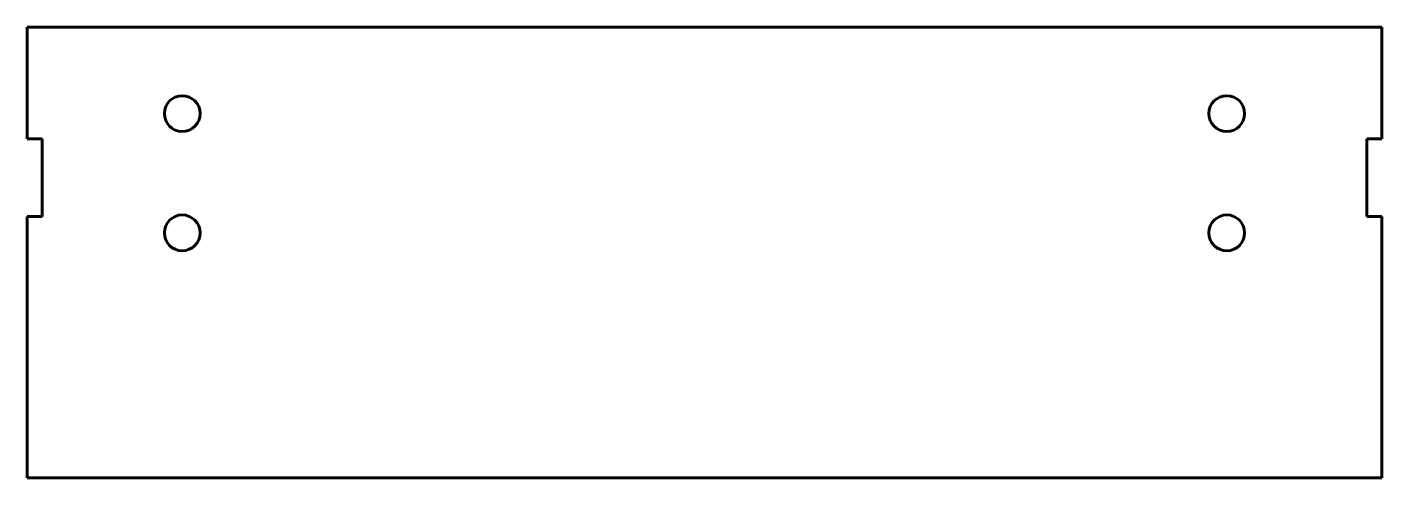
# Model space of a CAD drawing. Header units: millimetres. Extents: x -908 to 0, y 0 to 302.
import ezdxf

# ---------------------------------------------------------------- set-up
doc = ezdxf.new("R2010")
doc.units = ezdxf.units.MM
doc.linetypes.add('K5LT_BASIC', pattern=[0])

msp = doc.modelspace()

# ---------------------------------------------------------------- linework, layer by layer
at = {"color": 150, "linetype": 'K5LT_BASIC', "lineweight": 60, "true_color": 0x0080ff}
for p, q in [((-908, 302.38), (-908, 227.38)), ((-908, 302.38), (0, 302.38)), ((0, 302.38), (0, 227.38)), ((-898, 227.38), (-908, 227.38)), ((-898, 175.38), (-898, 227.38)), ((0, 227.38), (-10, 227.38)), ((-10, 227.38), (-10, 175.38)), ((-908, 175.38), (-908, 114.38)), ((-908, 175.38), (-898, 175.38)), ((-10, 175.38), (0, 175.38)), ((0, 175.38), (0, 114.38)), ((-908, 114.38), (-908, 92)), ((0, 114.38), (0, 92)), ((-908, 92), (-908, 0)), ((0, 92), (0, 0)), ((-908, 0), (0, 0))]:
    msp.add_line(p, q, dxfattribs=at)
for centre in [(-804, 244.38), (-104, 244.38), (-804, 164.38), (-104, 164.38)]:
    msp.add_circle(centre, 12, dxfattribs=at)

doc.saveas('drawing.dxf')
